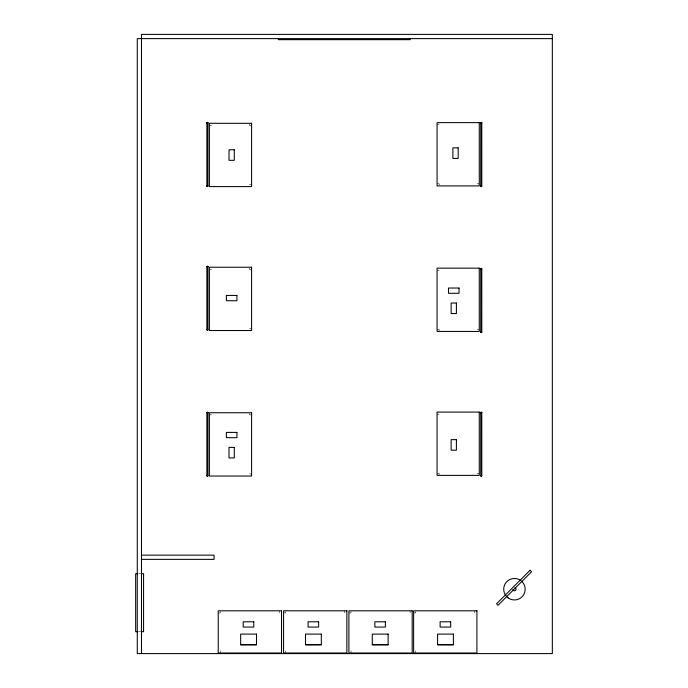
<?xml version="1.0" encoding="UTF-8"?>
<svg xmlns="http://www.w3.org/2000/svg" width="688" height="688" viewBox="0 0 688 688"><rect width="100%" height="100%" fill="white"/><g stroke="black" fill="none" stroke-linecap="round" stroke-linejoin="round"><path stroke-width="0.52" stroke-dasharray="3.44 2.58" d="M437.078 124.743L439.185 124.743M209.401 125.405L211.508 125.405M251.593 125.405L249.477 125.405L249.477 123.298M437.078 183.808L439.185 183.808L439.185 185.915M477.162 183.808L479.269 183.808M249.477 184.47L251.593 184.47M209.401 269.343L211.508 269.343M251.593 269.343L249.477 269.343L249.477 267.236M437.078 270.264L439.185 270.264M249.477 328.408L251.593 328.408M437.078 329.328L439.185 329.328L439.185 331.444M477.162 329.328L479.269 329.328M437.078 414.202L439.185 414.202M209.401 414.873L211.508 414.873M251.593 414.873L249.477 414.873L249.477 412.757M437.078 473.267L439.185 473.267L439.185 475.382M477.162 473.267L479.269 473.267M249.477 473.937L251.593 473.937M138.632 573.68L140.601 573.68M218.234 612.913L220.349 612.913L220.349 610.806M283.568 612.913L285.675 612.913L285.675 610.806M348.902 612.913L351.009 612.913L351.009 610.806M413.617 612.913L415.733 612.913L415.733 610.806M138.632 631.696L140.601 631.696M474.797 610.806L474.797 612.913M415.733 650.891L415.733 652.998M410.074 610.806L410.074 612.913M351.009 650.891L351.009 652.998M344.748 610.806L344.748 612.913M285.675 650.891L285.675 652.998M279.414 610.806L279.414 612.913M220.349 650.891L220.349 652.998"/><path stroke-width="1.03" d="M552.335 38.623L137.273 38.623L137.273 653.6L552.335 653.6L552.335 34.4L141.487 34.4L141.487 653.6M141.487 555.147L214.071 555.147L214.071 559.37L141.487 559.37M137.643 573.68L135.665 573.68L135.665 631.696L137.643 631.696M141.59 573.68L143.568 573.68L143.568 631.696L141.59 631.696M240.671 644.647L256.495 644.647M305.515 644.647L321.33 644.647M372.294 644.647L388.118 644.647M437.568 644.647L453.392 644.647M410.168 38.623L410.168 39.672L278.322 39.672L278.322 38.623M514.925 587.698A1.582 1.582 0 0 1 516.009 589.427A1.582 1.582 0 0 1 514.495 590.794A1.582 1.582 0 0 1 512.895 589.53M206.882 122.774L206.882 186.113L207.406 186.637L207.931 186.113L207.931 122.825L207.406 122.292L206.882 122.774M207.931 122.825C207.638 124.218 205.781 122.232 207.931 122.868M206.882 186.061C209.152 186.672 207.054 184.805 206.882 186.061M206.882 266.505L206.882 329.836L207.406 330.369L207.931 329.836L207.931 266.557L207.406 266.024L206.882 266.505M207.931 266.557C207.638 267.95 205.781 265.964 207.931 266.6M206.882 329.793C209.152 330.403 207.054 328.537 206.882 329.793M206.882 412.516L206.882 475.855L207.406 476.38L207.931 475.855L207.931 412.568L207.406 412.043L206.882 412.516M207.931 412.568C208.043 413.841 205.557 412.198 207.931 412.568M206.882 475.804C209.169 476.44 206.976 474.496 206.882 475.804M480.74 122.774L480.731 186.113L481.265 186.637L481.789 186.113L481.789 122.825L481.308 122.301L480.74 122.722M481.789 122.825C481.548 124.227 479.562 122.189 481.789 122.868M480.74 186.061C482.899 186.895 481.144 184.702 480.74 186.061M480.74 268.793L480.731 332.123L481.265 332.648L481.789 332.123L481.789 268.836L481.308 268.311L480.74 268.741M481.789 268.836C481.781 270.109 479.467 268.449 481.789 268.836M480.74 332.072C482.89 332.854 481.093 330.747 480.74 332.029M480.74 412.516L480.731 475.855L481.265 476.38L481.789 475.855L481.789 412.568L481.308 412.043L480.74 412.473M481.789 412.568C481.531 413.935 479.613 412.052 481.789 412.568M480.74 475.804C482.89 476.586 481.093 474.479 480.74 475.761M530.104 570.24L496.538 603.797L498.035 605.294L531.592 571.728L530.104 570.24M479.269 122.627L437.078 122.627L437.078 185.915L479.269 185.915L479.269 122.627M251.593 123.298L209.401 123.298L209.401 186.586L251.593 186.586L251.593 123.298M458.174 147.868L452.902 147.868L452.902 158.421L458.174 158.421L458.174 147.868M234.29 149.786L229.009 149.786L229.009 160.33L234.29 160.33L234.29 149.786M251.593 267.236L209.401 267.236L209.401 330.524L251.593 330.524L251.593 267.236M479.269 268.157L437.078 268.157L437.078 331.444L479.269 331.444L479.269 268.157M459.034 288.031L448.49 288.031L448.49 293.303L459.034 293.303L459.034 288.031M236.921 295.444L226.378 295.444L226.378 300.725L236.921 300.725L236.921 295.444M456.402 303.021L451.13 303.021L451.13 313.565L456.402 313.565L456.402 303.021M479.269 412.095L437.078 412.095L437.078 475.382L479.269 475.382L479.269 412.095M251.593 412.757L209.401 412.757L209.401 476.044L251.593 476.044L251.593 412.757M236.921 432.399L226.378 432.399L226.378 437.68L236.921 437.68L236.921 432.399M456.402 439.649L451.13 439.649L451.13 450.193L456.402 450.193L456.402 439.649M234.29 447.389L229.009 447.389L229.009 457.941L234.29 457.941L234.29 447.389M281.521 610.806L218.234 610.806L218.234 652.998L281.521 652.998L281.521 610.806M346.855 610.806L283.568 610.806L283.568 652.998L346.855 652.998L346.855 610.806M412.189 610.806L348.902 610.806L348.902 652.998L412.189 652.998L412.189 610.806M476.904 610.806L413.617 610.806L413.617 652.998L476.904 652.998L476.904 610.806M253.769 621.789L243.217 621.789L243.217 627.069L253.769 627.069L253.769 621.789M318.613 621.789L308.061 621.789L308.061 627.069L318.613 627.069L318.613 621.789M385.392 621.789L374.848 621.789L374.848 627.069L385.392 627.069L385.392 621.789M450.666 621.789L440.114 621.789L440.114 627.069L450.666 627.069L450.666 621.789M256.495 634.104L240.671 634.104L240.671 644.862L256.495 644.862L256.495 634.104M321.33 634.104L305.515 634.104L305.515 644.862L321.33 644.862L321.33 634.104M388.118 634.104L372.294 634.104L372.294 644.862L388.118 644.862L388.118 634.104M453.392 634.104L437.568 634.104L437.568 644.862L453.392 644.862L453.392 634.104M508.148 597.906A10.733 10.733 0 0 0 525.125 590.321A10.733 10.733 0 0 0 510.066 579.408A10.733 10.733 0 0 0 508.148 597.906"/></g></svg>
